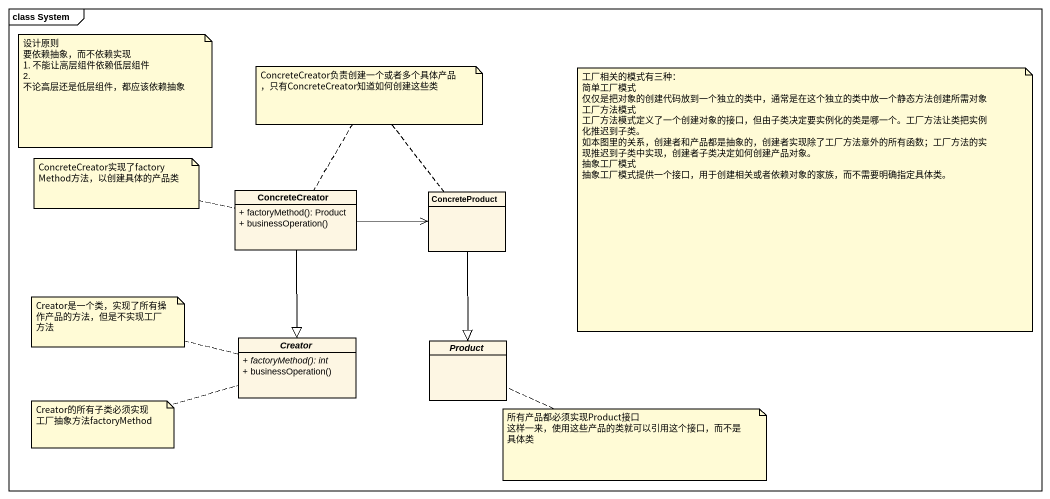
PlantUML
@startuml
mainframe class System
hide circle
hide empty members
skinparam classAttributeIconSize 0
class ConcreteCreator {
  + factoryMethod(): Product
  + businessOperation()
}
class ConcreteProduct
abstract class Creator {
  {abstract} + factoryMethod(): int
  + businessOperation()
}
abstract class Product
ConcreteCreator -right-> ConcreteProduct
ConcreteCreator --|> Creator
ConcreteProduct --|> Product
note as N1
  设计原则
  要依赖抽象，而不依赖实现
  1. 不能让高层组件依赖低层组件
  2. 不论高层还是低层组件，都应该依赖抽象
end note
note as N2
  ConcreteCreator负责创建一个或者多个具体产品，只有ConcreteCreator知道如何创建这些类
end note
N2 .. ConcreteCreator
N2 .. ConcreteProduct
note as N3
  工厂相关的模式有三种：
  简单工厂模式
  仅仅是把对象的创建代码放到一个独立的类中，通常是在这个独立的类中放一个静态方法创建所需对象
  工厂方法模式
  工厂方法模式定义了一个创建对象的接口，但由子类决定要实例化的类是哪一个。工厂方法让类把实例化推迟到子类。
  如本图里的关系，创建者和产品都是抽象的，创建者实现除了工厂方法意外的所有函数；工厂方法的实现推迟到子类中实现，创建者子类决定如何创建产品对象。
  抽象工厂模式
  抽象工厂模式提供一个接口，用于创建相关或者依赖对象的家族，而不需要明确指定具体类。
end note
note left of ConcreteCreator : ConcreteCreator实现了factoryMethod方法，以创建具体的产品类
note left of Creator : Creator是一个类，实现了所有操作产品的方法，但是不实现工厂方法
note left of Creator : Creator的所有子类必须实现工厂抽象方法factoryMethod
note right of Product
  所有产品都必须实现Product接口
  这样一来，使用这些产品的类就可以引用这个接口，而不是具体类
end note
@enduml
